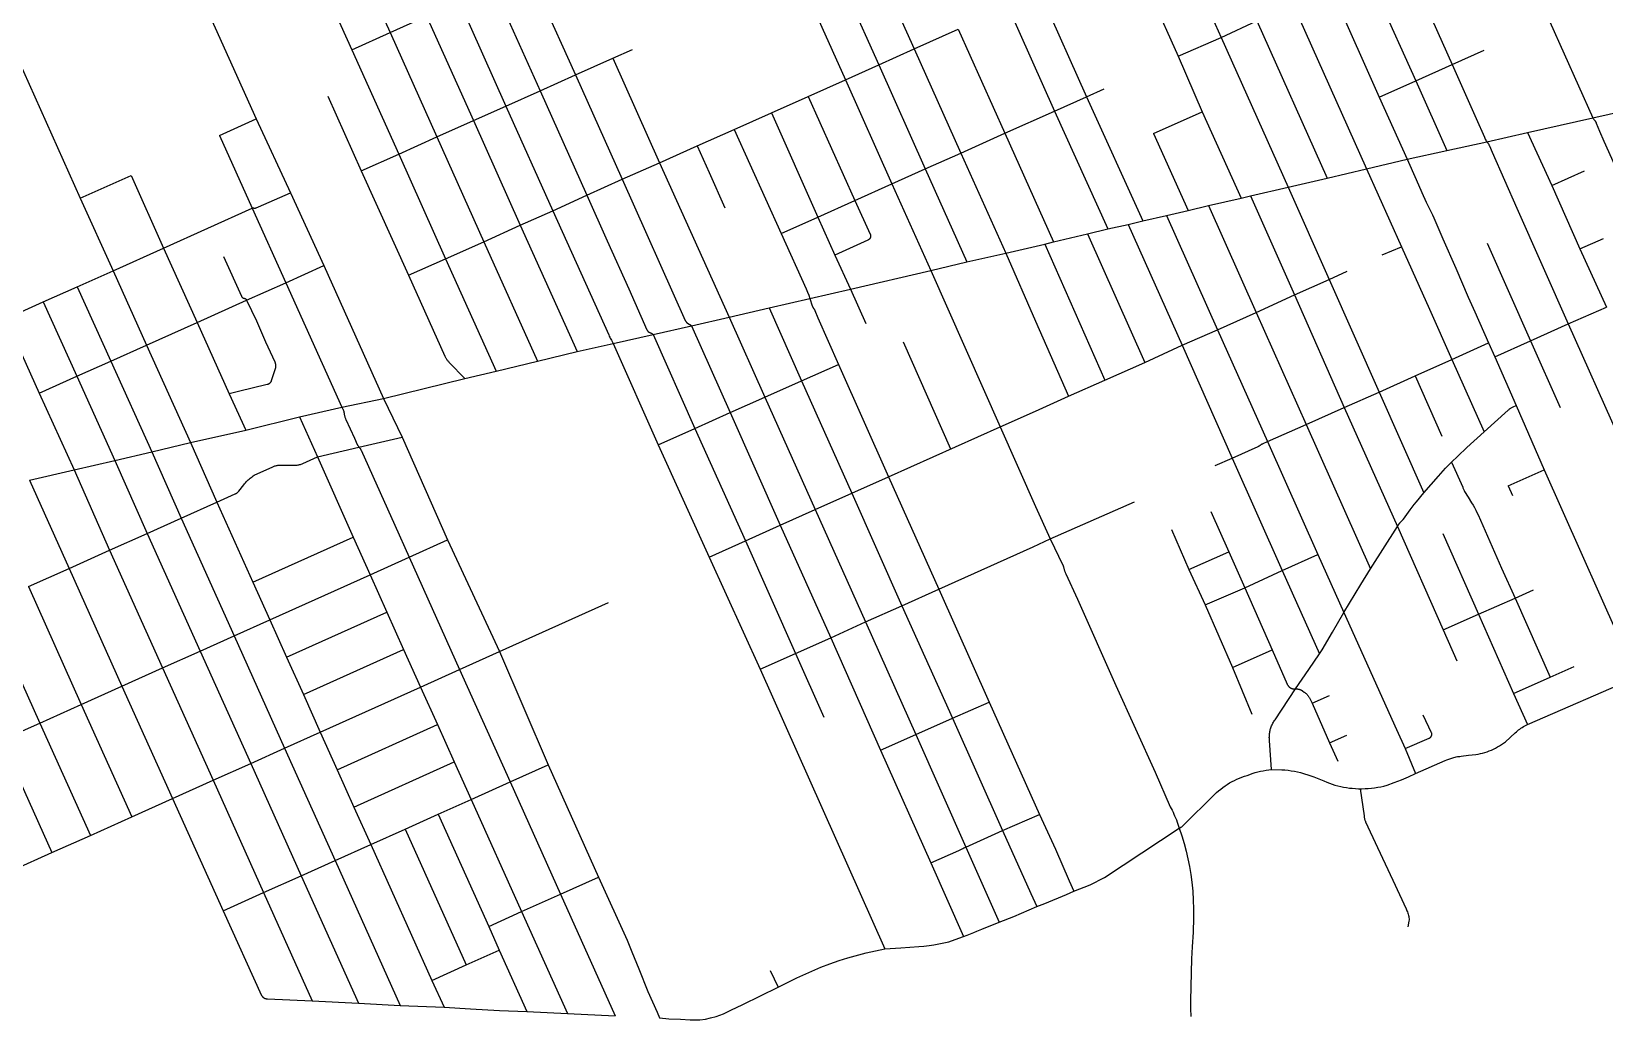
# Model space of a CAD drawing. Header units: inches. Extents: x 326453 to 344102, y 4677180 to 4689621.
# Drawn here: x 334850 to 338218, y 4683951 to 4686055 of the extents above; entities that cross this region are included whole.
import ezdxf

# ---------------------------------------------------------------- set-up
doc = ezdxf.new("R2010")
doc.units = ezdxf.units.IN
doc.header["$MEASUREMENT"] = 0
doc.layers.add('Street_Centreline', color=7, linetype='Continuous')

msp = doc.modelspace()

# ---------------------------------------------------------------- linework, layer by layer
at = {"layer": 'Street_Centreline'}
for p, q in [((335500.7116, 4686314.7716), (335618.1292, 4686052.5128)), ((335418.7864, 4686277.664), (335536.2908, 4686015.7068)), ((337296.965, 4686267.2014), (337397.2124, 4686042.2287)), ((336639.4755, 4686243.3318), (336740.1992, 4686017.5292)), ((337205.5808, 4686226.0907), (337305.5198, 4686002.0484)), ((337787.9616, 4686217.5392), (337892.0985, 4685984.519)), ((335913.9856, 4686185.5728), (336014.8645, 4685961.9591)), ((336563.8561, 4686208.8645), (336664.6269, 4685983.6828)), ((337709.5385, 4686182.2548), (337814.0232, 4685949.4708)), ((335191.9571, 4686177.3463), (335331.1024, 4685867.7279)), ((335838.8368, 4686151.7752), (335939.2804, 4685927.762)), ((336492.394, 4686176.1368), (336592.9744, 4685951.5265)), ((337631.8392, 4686147.6114), (337735.9864, 4685914.5696)), ((335766.0918, 4686119.2408), (335865.6505, 4685894.8514)), ((337008.9632, 4686139.5708), (337109.5316, 4685914.9296)), ((335618.1292, 4686052.5128), (335696.1832, 4686087.6172)), ((335696.1832, 4686087.6172), (335796.5737, 4685863.9607)), ((336940.5084, 4686108.4864), (337040.886, 4685884.2516)), ((337551.5917, 4686111.7245), (337708.5319, 4685760.7383)), ((335536.2908, 4686015.7068), (335618.1292, 4686052.5128)), ((335618.1292, 4686052.5128), (335718.1582, 4685829.1633)), ((336740.1992, 4686017.5292), (336834.1292, 4686060.1812)), ((336834.1292, 4686060.1812), (336934.4326, 4685836.7567)), ((337397.2124, 4686042.2287), (337474.1679, 4686077.5434)), ((337474.1679, 4686077.5434), (337624.4221, 4685740.5464)), ((338100.8944, 4686075.6704), (338193.3278, 4685870.2809)), ((334809.1773, 4686023.3659), (334954.6361, 4685697.8815)), ((335536.2908, 4686015.7068), (335636.9465, 4685792.33)), ((336094.7956, 4685997.6636), (336137.3524, 4686016.6079)), ((336664.6269, 4685983.6828), (336740.1992, 4686017.5292)), ((336740.1992, 4686017.5292), (336839.926, 4685794.442)), ((337305.5198, 4686002.0484), (337397.2124, 4686042.2287)), ((337397.2124, 4686042.2287), (337540.831, 4685721.2479)), ((337892.0985, 4685984.519), (337960.5008, 4686015.0602)), ((336014.8645, 4685961.9591), (336094.7956, 4685997.6636)), ((336094.7956, 4685997.6636), (336195.0977, 4685773.7207)), ((336592.9744, 4685951.5265), (336664.6269, 4685983.6828)), ((336664.6269, 4685983.6828), (336763.8296, 4685760.4344)), ((337305.5198, 4686002.0484), (337357.0155, 4685883.0566)), ((337814.0232, 4685949.4708), (337892.0985, 4685984.519)), ((335939.2804, 4685927.762), (336014.8645, 4685961.9591)), ((336014.8645, 4685961.9591), (336114.8778, 4685738.3841)), ((336513.1814, 4685915.8817), (336592.9744, 4685951.5265)), ((336592.9744, 4685951.5265), (336692.6157, 4685728.3917)), ((337735.9864, 4685914.5696), (337814.0232, 4685949.4708)), ((337814.0232, 4685949.4708), (337880.9343, 4685800.238)), ((335484.7159, 4685916.564), (335556.6026, 4685756.344)), ((335865.6505, 4685894.8514), (335939.2804, 4685927.762)), ((335939.2804, 4685927.762), (336039.7542, 4685704.0819)), ((336434.4215, 4685880.9192), (336513.1814, 4685915.8817)), ((336513.1814, 4685915.8817), (336613.3461, 4685692.5488)), ((337040.886, 4685884.2516), (337109.5316, 4685914.9296)), ((337109.5316, 4685914.9296), (337146.9558, 4685931.9428)), ((337109.5316, 4685914.9296), (337229.5472, 4685648.9991)), ((337735.9864, 4685914.5696), (337795.6431, 4685781.6032)), ((335796.5737, 4685863.9607), (335865.6505, 4685894.8514)), ((335865.6505, 4685894.8514), (335966.3184, 4685670.598)), ((336355.0969, 4685845.0543), (336434.4215, 4685880.9192)), ((336434.4215, 4685880.9192), (336534.022, 4685657.2372)), ((336934.4326, 4685836.7567), (337040.886, 4685884.2516)), ((337040.886, 4685884.2516), (337154.8997, 4685632.022)), ((337252.9679, 4685836.5194), (337357.0155, 4685883.0566)), ((337357.0155, 4685883.0566), (337440.0823, 4685697.8873)), ((338193.3278, 4685870.2809), (338303.1274, 4685894.4635)), ((335252.6524, 4685832.2892), (335331.1024, 4685867.7279)), ((335331.1024, 4685867.7279), (335404.6082, 4685709.6038)), ((335718.1582, 4685829.1633), (335796.5737, 4685863.9607)), ((335796.5737, 4685863.9607), (335896.9451, 4685640.1326)), ((336275.8721, 4685809.7329), (336355.0969, 4685845.0543)), ((336355.0969, 4685845.0543), (336455.4544, 4685622.0515)), ((338053.6412, 4685838.2288), (338193.3278, 4685870.2809)), ((335252.6524, 4685832.2892), (335323.0074, 4685676.2052)), ((335636.9465, 4685792.33), (335718.1582, 4685829.1633)), ((335718.1582, 4685829.1633), (335818.6832, 4685604.5636)), ((336195.0977, 4685773.7207), (336275.8721, 4685809.7329)), ((336839.926, 4685794.442), (336934.4326, 4685836.7567)), ((336934.4326, 4685836.7567), (337038.6772, 4685603.9865)), ((337252.9679, 4685836.5194), (337326.5971, 4685671.6555)), ((337880.9343, 4685800.238), (337966.4056, 4685818.5124)), ((337966.4056, 4685818.5124), (338053.6412, 4685838.2288)), ((338053.6412, 4685838.2288), (338105.1791, 4685725.1528)), ((335556.6026, 4685756.344), (335636.9465, 4685792.33)), ((335636.9465, 4685792.33), (335737.086, 4685568.0668)), ((336763.8296, 4685760.4344), (336839.926, 4685794.442)), ((336839.926, 4685794.442), (336936.3656, 4685579.7903)), ((337708.5319, 4685760.7383), (337795.6431, 4685781.6032)), ((337795.6432, 4685781.6032), (337880.9343, 4685800.238)), ((334954.6361, 4685697.8815), (335063.4694, 4685746.3992)), ((335063.4694, 4685746.3992), (335132.9712, 4685590.5036)), ((335556.6026, 4685756.344), (335657.2907, 4685532.6369)), ((336114.8778, 4685738.3841), (336195.0977, 4685773.7207)), ((336195.0977, 4685773.7207), (336344.4904, 4685442.87)), ((336692.6157, 4685728.3917), (336763.8296, 4685760.4344)), ((336763.8296, 4685760.4344), (336853.0216, 4685561.1916)), ((337624.4221, 4685740.5464), (337708.5319, 4685760.7383)), ((337708.5319, 4685760.7383), (337783.4887, 4685593.818)), ((338105.1791, 4685725.1528), (338175.2158, 4685756.2177)), ((335404.6082, 4685709.6038), (335476.1938, 4685553.4407)), ((336039.7542, 4685704.0819), (336114.8778, 4685738.3841)), ((336613.3461, 4685692.5488), (336692.6157, 4685728.3917)), ((336692.6157, 4685728.3917), (336775.7336, 4685542.762)), ((337460.1638, 4685702.4846), (337540.831, 4685721.2479)), ((337540.831, 4685721.2479), (337624.4221, 4685740.5464)), ((337540.831, 4685721.2479), (337628.4052, 4685523.5612)), ((338105.1791, 4685725.1528), (338165.4919, 4685589.2839)), ((334954.6361, 4685697.8815), (335025.0187, 4685542.2669)), ((335132.9712, 4685590.5036), (335323.0074, 4685676.2052)), ((335323.0074, 4685676.2052), (335394.8085, 4685516.6508)), ((335966.3184, 4685670.598), (336039.7542, 4685704.0819)), ((336534.022, 4685657.2372), (336613.3461, 4685692.5488)), ((337326.5971, 4685671.6555), (337370.6959, 4685681.8852)), ((337370.6959, 4685681.8852), (337440.0823, 4685697.8873)), ((337370.6959, 4685681.8852), (337472.6533, 4685452.8101)), ((337440.0823, 4685697.8873), (337460.1638, 4685702.4846)), ((337460.1638, 4685702.4846), (337554.4576, 4685490.5508)), ((335896.9451, 4685640.1326), (335966.3184, 4685670.598)), ((336455.4544, 4685622.0515), (336534.022, 4685657.2372)), ((336534.022, 4685657.2372), (336570.6644, 4685576.0436)), ((337154.8997, 4685632.022), (337198.2544, 4685641.5969)), ((337198.2544, 4685641.5969), (337313.8412, 4685382.5648)), ((337198.2545, 4685641.5969), (337229.5472, 4685648.9991)), ((337229.5472, 4685648.9991), (337280.724, 4685660.7799)), ((337280.724, 4685660.7799), (337326.5971, 4685671.6555)), ((337280.724, 4685660.7799), (337389.5829, 4685415.8194)), ((335818.6832, 4685604.5636), (335896.9451, 4685640.1326)), ((335896.9451, 4685640.1326), (336018.6249, 4685369.1595)), ((337038.6772, 4685603.9865), (337111.36, 4685621.1712)), ((337111.36, 4685621.1712), (337154.8997, 4685632.022)), ((337111.36, 4685621.1712), (337233.8173, 4685345.778)), ((338165.4919, 4685589.2839), (338216.0277, 4685611.6974)), ((335025.0187, 4685542.2669), (335132.9712, 4685590.5036)), ((335132.9712, 4685590.5036), (335204.9908, 4685431.1492)), ((335737.086, 4685568.0668), (335818.6832, 4685604.5636)), ((335818.6832, 4685604.5636), (335933.46, 4685348.8445)), ((336570.6644, 4685576.0436), (336603.6708, 4685502.906)), ((336853.0216, 4685561.1916), (336936.3656, 4685579.7903)), ((336936.3656, 4685579.7903), (337019.8111, 4685599.317)), ((337019.8111, 4685599.317), (337038.6772, 4685603.9865)), ((337019.8111, 4685599.317), (337148.7912, 4685307.5731)), ((337742.0423, 4685576.765), (337783.4887, 4685593.818)), ((337967.1855, 4685601.2874), (338059.9124, 4685392.1792)), ((338165.4919, 4685589.2839), (338222.7175, 4685464.2516)), ((334948.0642, 4685507.5726), (335025.0187, 4685542.2669)), ((335025.0187, 4685542.2669), (335096.9905, 4685382.5457)), ((335394.8085, 4685516.6508), (335476.1938, 4685553.4407)), ((335476.1938, 4685553.4407), (335604.3735, 4685268.7826)), ((335657.2907, 4685532.6369), (335737.086, 4685568.0668)), ((335737.086, 4685568.0668), (335845.6368, 4685327.3079)), ((336603.6708, 4685502.906), (336775.7336, 4685542.762)), ((336775.7336, 4685542.762), (336853.0216, 4685561.1916)), ((336775.7336, 4685542.762), (336924.4116, 4685207.8004)), ((337628.4052, 4685523.5612), (337667.3836, 4685541.1708)), ((334875.7432, 4685475.4191), (334948.0642, 4685507.5726)), ((334948.0642, 4685507.5726), (335020.2823, 4685348.7411)), ((335311.0676, 4685478.9904), (335394.8085, 4685516.6508)), ((335394.8085, 4685516.6508), (335515.1949, 4685250.1316)), ((337554.4576, 4685490.5508), (337628.4052, 4685523.5612)), ((337628.4052, 4685523.5612), (337735.5884, 4685282.3116)), ((334795.2837, 4685439.4149), (334875.7432, 4685475.4191)), ((334875.7432, 4685475.4191), (334947.4234, 4685316.2025)), ((335204.9908, 4685431.1492), (335311.0676, 4685478.9904)), ((336430.0074, 4685462.595), (336516.8977, 4685482.5831)), ((336516.8977, 4685482.5831), (336603.6708, 4685502.906)), ((336603.6708, 4685502.906), (336636.8393, 4685428.9941)), ((337472.6533, 4685452.8101), (337554.4576, 4685490.5508)), ((337554.4576, 4685490.5508), (337660.918, 4685249.4128)), ((334795.2837, 4685439.4149), (334866.8572, 4685279.9447)), ((336263.5574, 4685424.1796), (336344.4904, 4685442.87)), ((336344.4904, 4685442.87), (336430.0074, 4685462.595)), ((336344.4904, 4685442.87), (336420.4984, 4685271.5436)), ((336430.0074, 4685462.595), (336499.0964, 4685306.3128)), ((337389.5829, 4685415.8194), (337472.6533, 4685452.8101)), ((337472.6533, 4685452.8101), (337579.663, 4685213.05)), ((338140.7901, 4685428.4807), (338222.7175, 4685464.2516)), ((335096.9905, 4685382.5457), (335204.9908, 4685431.1492)), ((335204.9908, 4685431.1492), (335273.8268, 4685278.8392)), ((336095.8283, 4685386.6132), (336181.1232, 4685405.672)), ((336181.1232, 4685405.672), (336263.5574, 4685424.1796)), ((336181.1232, 4685405.672), (336270.693, 4685204.3231)), ((336263.5574, 4685424.1796), (336346.1441, 4685238.4395)), ((337313.8412, 4685382.5648), (337389.5829, 4685415.8194)), ((337389.5829, 4685415.8194), (337496.9984, 4685176.0944)), ((338059.9124, 4685392.1792), (338140.7901, 4685428.4807)), ((338140.7901, 4685428.4807), (338248.0336, 4685186.8708)), ((335020.2823, 4685348.7411), (335096.9905, 4685382.5457)), ((335096.9905, 4685382.5457), (335190.6174, 4685174.2591)), ((336018.6249, 4685369.1595), (336095.8283, 4685386.6132)), ((336095.8283, 4685386.6132), (336192.3374, 4685169.5353)), ((336818.9273, 4685160.3702), (336717.0784, 4685389.5515)), ((337233.8173, 4685345.778), (337313.8412, 4685382.5648)), ((337313.8412, 4685382.5648), (337421.0263, 4685141.0902)), ((337891.3254, 4685352.4087), (337969.7043, 4685387.993)), ((337969.7043, 4685387.993), (337983.2085, 4685357.899)), ((337983.2085, 4685357.899), (338059.9124, 4685392.1792)), ((338059.9124, 4685392.1792), (338123.353, 4685249.1144)), ((334947.4234, 4685316.2025), (335020.2823, 4685348.7411)), ((335020.2823, 4685348.7411), (335107.9066, 4685154.1964)), ((335845.6368, 4685327.3079), (335933.46, 4685348.8445)), ((335933.46, 4685348.8445), (336018.6249, 4685369.1595)), ((336499.0964, 4685306.3128), (336577.9584, 4685341.092)), ((336577.9584, 4685341.092), (336685.5596, 4685100.4024)), ((337148.7912, 4685307.5731), (337233.8173, 4685345.778)), ((337812.9532, 4685317.0516), (337891.3254, 4685352.4087)), ((337891.3254, 4685352.4087), (337960.7879, 4685197.3967)), ((337983.2085, 4685357.899), (338029.1201, 4685253.7563)), ((334866.8572, 4685279.9447), (334947.4234, 4685316.2025)), ((334947.4234, 4685316.2025), (335028.5156, 4685135.7819)), ((335604.3735, 4685268.7826), (335778.3704, 4685311.736)), ((335778.3704, 4685311.736), (335845.6368, 4685327.3079)), ((336420.4984, 4685271.5436), (336499.0964, 4685306.3128)), ((336499.0964, 4685306.3128), (336606.4752, 4685065.7908)), ((337070.8632, 4685273.4196), (337148.7912, 4685307.5731)), ((337735.5884, 4685282.3116), (337812.9532, 4685317.0516)), ((337812.9532, 4685317.0516), (337869.9184, 4685187.5599)), ((334866.8572, 4685279.9447), (334941.4324, 4685115.5176)), ((335273.8268, 4685278.8392), (335309.0132, 4685200.984)), ((336346.1441, 4685238.4395), (336420.4984, 4685271.5436)), ((336420.4984, 4685271.5436), (336528.5044, 4685030.9292)), ((337660.918, 4685249.4128), (337735.5884, 4685282.3116)), ((337735.5884, 4685282.3116), (337831.6586, 4685066.7469)), ((335423.9832, 4685229.2626), (335515.1949, 4685250.1316)), ((335515.1949, 4685250.1316), (335604.3735, 4685268.7826)), ((335604.3735, 4685268.7826), (335644.1858, 4685185.3817)), ((336270.693, 4685204.3231), (336346.1441, 4685238.4395)), ((336346.1441, 4685238.4395), (336453.56, 4684997.0788)), ((337579.663, 4685213.05), (337660.918, 4685249.4128)), ((337660.918, 4685249.4128), (337775.2076, 4684994.0906)), ((338029.1201, 4685253.7563), (338088.972, 4685116.0119)), ((335309.0132, 4685200.984), (335423.9832, 4685229.2626)), ((335423.9832, 4685229.2626), (335462.5978, 4685143.348)), ((336192.3374, 4685169.5353), (336270.693, 4685204.3231)), ((336270.693, 4685204.3231), (336378.762, 4684963.2812)), ((336685.5596, 4685100.4024), (336924.4116, 4685207.8004)), ((337496.9984, 4685176.0944), (337579.663, 4685213.05)), ((337579.663, 4685213.05), (337717.0347, 4684903.5265)), ((335107.9066, 4685154.1964), (335190.6174, 4685174.2591)), ((335190.6174, 4685174.2591), (335309.0132, 4685200.984)), ((335190.6174, 4685174.2591), (335247.1832, 4685046.564)), ((335551.5287, 4685164.6478), (335644.1858, 4685185.3817)), ((335644.1858, 4685185.3817), (335741.4126, 4684965.7129)), ((337496.9984, 4685176.0944), (337604.4876, 4684934.32)), ((335028.5156, 4685135.7819), (335107.9066, 4685154.1964)), ((335107.9066, 4685154.1964), (335170.7284, 4685012.2256)), ((335462.5978, 4685143.348), (335551.5287, 4685164.6478)), ((335462.5978, 4685143.348), (335539.1, 4684971.4032)), ((336192.3374, 4685169.5353), (336301.5544, 4684928.774)), ((337384.8199, 4685124.9596), (337421.0263, 4685141.0902)), ((337421.0263, 4685141.0902), (337528.3155, 4684899.8011)), ((334845.8908, 4685093.2524), (334941.4324, 4685115.5176)), ((334941.4324, 4685115.5176), (335028.5156, 4685135.7819)), ((334941.4324, 4685115.5176), (335017.7736, 4684943.5292)), ((335028.5156, 4685135.7819), (335098.1628, 4684979.6344)), ((338011.7034, 4685081.7528), (338088.972, 4685116.0119)), ((338088.972, 4685116.0119), (338286.5631, 4684671.5066)), ((334845.8908, 4685093.2524), (334930.7544, 4684904.4464)), ((336606.4752, 4685065.7908), (336685.5596, 4685100.4024)), ((336685.5596, 4685100.4024), (336793.1244, 4684860.0022)), ((338011.7034, 4685081.7528), (338020.9745, 4685060.927)), ((335170.7284, 4685012.2256), (335247.1832, 4685046.564)), ((335247.1832, 4685046.564), (335324.3604, 4684874.8528)), ((336528.5044, 4685030.9292), (336606.4752, 4685065.7908)), ((336606.4752, 4685065.7908), (336714.1688, 4684824.6076)), ((337031.6343, 4684967.8042), (337212.0504, 4685047.39)), ((335098.1628, 4684979.6344), (335170.7284, 4685012.2256)), ((335170.7284, 4685012.2256), (335284.0248, 4684760.1512)), ((336453.56, 4684997.0788), (336528.5044, 4685030.9292)), ((336528.5044, 4685030.9292), (336636.1028, 4684789.986)), ((337375.6141, 4685026.2201), (337413.9628, 4684939.8312)), ((335017.7736, 4684943.5292), (335098.1628, 4684979.6344)), ((335098.1628, 4684979.6344), (335211.4744, 4684727.536)), ((335324.3604, 4684874.8528), (335539.1, 4684971.4032)), ((335539.1, 4684971.4032), (335575.1752, 4684891.0512)), ((336378.762, 4684963.2812), (336453.56, 4684997.0788)), ((336453.56, 4684997.0788), (336561.4717, 4684756.1212)), ((337290.9276, 4684987.743), (337328.5324, 4684902.1816)), ((337717.0347, 4684903.5265), (337775.2076, 4684994.0906)), ((337775.2076, 4684994.0906), (337872.93, 4684772.7092)), ((337871.7597, 4684979.3053), (337948.192, 4684806.2708)), ((334930.7544, 4684904.4464), (335017.7736, 4684943.5292)), ((335017.7736, 4684943.5292), (335131.0976, 4684691.4024)), ((335659.1971, 4684928.7709), (335741.4126, 4684965.7129)), ((335741.4126, 4684965.7129), (335852.1051, 4684726.2681)), ((336301.5544, 4684928.774), (336378.762, 4684963.2812)), ((336378.762, 4684963.2812), (336486.135, 4684722.4566)), ((337328.5324, 4684902.1816), (337413.9628, 4684939.8312)), ((337413.9628, 4684939.8312), (337448.1032, 4684862.7448)), ((337528.3155, 4684899.8011), (337604.4876, 4684934.32)), ((337604.4876, 4684934.32), (337660.218, 4684810.0421)), ((334843.6932, 4684865.4375), (334930.7544, 4684904.4464)), ((334930.7544, 4684904.4464), (335044.0928, 4684652.2892)), ((335575.1752, 4684891.0512), (335659.1971, 4684928.7709)), ((335659.1971, 4684928.7709), (335766.87, 4684687.8964)), ((336301.5544, 4684928.774), (336410.1892, 4684688.442)), ((337328.5324, 4684902.1816), (337363.1513, 4684826.2645)), ((335324.3604, 4684874.8528), (335360.468, 4684794.5164)), ((335360.468, 4684794.5164), (335575.1752, 4684891.0512)), ((335575.1752, 4684891.0512), (335611.2572, 4684810.7024)), ((337448.1032, 4684862.7448), (337528.3155, 4684899.8011)), ((337528.3155, 4684899.8011), (337608.0567, 4684721.4343)), ((334843.6932, 4684865.4375), (334956.5416, 4684612.9304)), ((336714.1688, 4684824.6076), (336793.1244, 4684860.0022)), ((336793.1244, 4684860.0022), (336900.8802, 4684617.792)), ((337363.1513, 4684826.2645), (337448.1032, 4684862.7448)), ((337448.1032, 4684862.7448), (337506.704, 4684729.9796)), ((337948.192, 4684806.2708), (338026.9404, 4684840.9728)), ((338026.9404, 4684840.9728), (338066.0859, 4684858.3665)), ((338026.9404, 4684840.9728), (338101.726, 4684671.3808)), ((334754.8644, 4684825.4488), (334868.256, 4684573.2412)), ((335396.5748, 4684714.182), (335611.2572, 4684810.7024)), ((335611.2572, 4684810.7024), (335647.214, 4684730.6336)), ((335852.1051, 4684726.2681), (336085.6772, 4684831.6252)), ((336636.1028, 4684789.986), (336714.1688, 4684824.6076)), ((336714.1688, 4684824.6076), (336822.561, 4684583.34)), ((337363.1513, 4684826.2645), (337422.0791, 4684692.5036)), ((337872.93, 4684772.7092), (337948.192, 4684806.2708)), ((337948.192, 4684806.2708), (338023.406, 4684636.694)), ((335284.0248, 4684760.1512), (335360.468, 4684794.5164)), ((335360.468, 4684794.5164), (335396.5748, 4684714.182)), ((336561.4717, 4684756.1212), (336636.1028, 4684789.986)), ((336636.1028, 4684789.986), (336743.5184, 4684548.4836)), ((337872.93, 4684772.7092), (337902.2068, 4684706.393)), ((335211.4744, 4684727.536), (335284.0248, 4684760.1512)), ((335284.0248, 4684760.1512), (335392.2216, 4684519.4228)), ((336486.135, 4684722.4566), (336561.4717, 4684756.1212)), ((336561.4717, 4684756.1212), (336668.4084, 4684514.9692)), ((335131.0976, 4684691.4024), (335211.4744, 4684727.536)), ((335211.4744, 4684727.536), (335319.6752, 4684486.8092)), ((335396.5748, 4684714.182), (335432.5576, 4684634.124)), ((335432.5576, 4684634.124), (335647.214, 4684730.6336)), ((335647.214, 4684730.6336), (335683.296, 4684650.2848)), ((335766.87, 4684687.8964), (335852.1051, 4684726.2681)), ((335852.1051, 4684726.2681), (335956.7263, 4684483.8461)), ((336410.1892, 4684688.442), (336486.135, 4684722.4566)), ((336486.135, 4684722.4566), (336546.5512, 4684585.7553)), ((337422.0791, 4684692.5036), (337506.704, 4684729.9796)), ((335044.0928, 4684652.2892), (335131.0976, 4684691.4024)), ((335131.0976, 4684691.4024), (335239.298, 4684450.6752)), ((335683.296, 4684650.2848), (335766.87, 4684687.8964)), ((335766.87, 4684687.8964), (335875.0408, 4684447.12)), ((336410.1892, 4684688.442), (336677.2684, 4684089.7078)), ((337422.0791, 4684692.5036), (337463.5033, 4684592.2095)), ((338023.406, 4684636.694), (338101.726, 4684671.3808)), ((338053.0332, 4684569.9841), (338286.5631, 4684671.5066)), ((338101.726, 4684671.3808), (338153.158, 4684694.5104)), ((334956.5416, 4684612.9304), (335044.0928, 4684652.2892)), ((335044.0928, 4684652.2892), (335152.2936, 4684411.5616)), ((335432.5576, 4684634.124), (335468.6648, 4684553.7884)), ((335468.6648, 4684553.7884), (335683.296, 4684650.2848)), ((335683.296, 4684650.2848), (335719.6084, 4684569.736)), ((337591.9989, 4684616.0582), (337629.1, 4684632.4094)), ((338023.406, 4684636.694), (338053.0332, 4684569.9841)), ((334868.256, 4684573.2412), (334956.5416, 4684612.9304)), ((334956.5416, 4684612.9304), (335065.3578, 4684372.4407)), ((336822.561, 4684583.34), (336900.8802, 4684617.792)), ((336900.8802, 4684617.792), (337008.7097, 4684377.5756)), ((337591.9989, 4684616.0582), (337629.2381, 4684530.5511)), ((334785.908, 4684536.2212), (334868.256, 4684573.2412)), ((334868.256, 4684573.2412), (334976.4816, 4684332.524)), ((335504.8868, 4684473.198), (335719.6084, 4684569.736)), ((335719.6084, 4684569.736), (335755.6708, 4684489.7412)), ((336743.5184, 4684548.4836), (336822.561, 4684583.34)), ((336822.561, 4684583.34), (336929.68, 4684342.9272)), ((334785.908, 4684536.2212), (334894.134, 4684295.504)), ((335392.2216, 4684519.4228), (335468.6648, 4684553.7884)), ((335468.6648, 4684553.7884), (335504.8868, 4684473.198)), ((336668.4084, 4684514.9692), (336743.5184, 4684548.4836)), ((336743.5184, 4684548.4836), (336850.824, 4684307.4856)), ((337629.2381, 4684530.5511), (337666.7129, 4684547.0678)), ((337629.2381, 4684530.5511), (337647.3017, 4684491.5344)), ((335319.6752, 4684486.8092), (335392.2216, 4684519.4228)), ((335392.2216, 4684519.4228), (335500.4784, 4684278.7152)), ((336668.4084, 4684514.9692), (336776.2446, 4684273.5803)), ((337791.428, 4684518.581), (337813.598, 4684465.0979)), ((335239.298, 4684450.6752), (335319.6752, 4684486.8092)), ((335319.6752, 4684486.8092), (335427.8872, 4684246.078)), ((335504.8868, 4684473.198), (335540.8604, 4684393.16)), ((335540.8604, 4684393.16), (335755.6708, 4684489.7412)), ((335755.6708, 4684489.7412), (335791.764, 4684409.6784)), ((335875.0408, 4684447.12), (335956.7263, 4684483.8461)), ((335956.7263, 4684483.8461), (336064.6972, 4684243.0951)), ((335152.2936, 4684411.5616), (335239.298, 4684450.6752)), ((335239.298, 4684450.6752), (335347.4472, 4684209.912)), ((335791.764, 4684409.6784), (335875.0408, 4684447.12)), ((335875.0408, 4684447.12), (335983.1552, 4684206.478)), ((335065.3578, 4684372.4407), (335152.2936, 4684411.5616)), ((335152.2936, 4684411.5616), (335260.448, 4684170.7968)), ((335721.09, 4684377.9032), (335791.764, 4684409.6784)), ((335791.764, 4684409.6784), (335899.8364, 4684169.0632)), ((334976.4816, 4684332.524), (335065.3578, 4684372.4407)), ((335540.8604, 4684393.16), (335576.8628, 4684313.058)), ((335650.4912, 4684346.1616), (335721.09, 4684377.9032)), ((335721.09, 4684377.9032), (335829.2268, 4684137.3556)), ((336929.68, 4684342.9272), (337008.7097, 4684377.5756)), ((334894.134, 4684295.504), (334976.4816, 4684332.524)), ((335576.8628, 4684313.058), (335650.4912, 4684346.1616)), ((335650.4912, 4684346.1616), (335781.3648, 4684055.0212)), ((336850.824, 4684307.4856), (336929.68, 4684342.9272)), ((334811.8108, 4684258.4948), (334894.134, 4684295.504)), ((335500.4784, 4684278.7152), (335576.8628, 4684313.058)), ((335576.8628, 4684313.058), (335707.7208, 4684021.9104)), ((336850.824, 4684307.4856), (336922.2699, 4684146.769)), ((335427.8872, 4684246.078), (335500.4784, 4684278.7152)), ((335500.4784, 4684278.7152), (335639.7215, 4683968.1107)), ((336776.2446, 4684273.5803), (336846.0155, 4684115.972)), ((335347.4472, 4684209.912), (335427.8872, 4684246.078)), ((335427.8872, 4684246.078), (335550.3218, 4683973.003)), ((335983.1552, 4684206.478), (336064.6972, 4684243.0951)), ((335260.448, 4684170.7968), (335347.4472, 4684209.912)), ((335347.4472, 4684209.912), (335451.2654, 4683978.1449)), ((335899.8364, 4684169.0632), (335983.1552, 4684206.478)), ((335983.1556, 4684206.4781), (336100.2711, 4683945.4986)), ((335260.448, 4684170.7968), (335343.215, 4683989.3862)), ((335829.2268, 4684137.3556), (335899.8364, 4684169.0632)), ((335899.8364, 4684169.0632), (335997.971, 4683950.8695)), ((335829.2268, 4684137.3556), (335851.9692, 4684086.7656)), ((335781.3648, 4684055.0212), (335851.9692, 4684086.7656)), ((335851.9692, 4684086.7656), (335910.8543, 4683955.0402)), ((335707.7208, 4684021.9104), (335781.3648, 4684055.0212)), ((336431.5811, 4684043.2887), (336449.2749, 4684007.5813)), ((335707.7208, 4684021.9104), (335733.7359, 4683964.2195)), ((335451.2654, 4683978.1449), (335550.3218, 4683973.003)), ((335550.3218, 4683973.003), (335639.7215, 4683968.1107)), ((335639.7215, 4683968.1107), (335733.7359, 4683964.2195)), ((335910.8543, 4683955.0402), (335997.971, 4683950.8695)), ((335997.971, 4683950.8695), (336100.2711, 4683945.4986))]:
    msp.add_line(p, q, dxfattribs=at)
for points in [[(337892.0985, 4685984.519), (337915.0604, 4685932.4667), (337943.728, 4685868.4251), (337961.137, 4685828.39), (337962.0634, 4685826.3492), (337963.0546, 4685824.339), (337964.1094, 4685822.3614), (337965.2267, 4685820.4186), (337966.4056, 4685818.5124)], [(338193.3278, 4685870.2809), (338193.805, 4685869.3308), (338194.3126, 4685868.3967), (338194.85, 4685867.4793), (338195.4168, 4685866.5798), (338196.0124, 4685865.6991), (338196.636, 4685864.838), (338197.2871, 4685863.9975), (338197.9649, 4685863.1784), (338198.2865, 4685862.7894), (338198.5949, 4685862.3898), (338198.8898, 4685861.9802), (338199.1709, 4685861.561), (338199.4378, 4685861.1326), (338199.6903, 4685860.6955), (338199.928, 4685860.2503), (338200.1508, 4685859.7974), (338200.3583, 4685859.3373), (338200.5503, 4685858.8705), (338207.5679, 4685841.3927), (338216.6699, 4685820.2584), (338294.5727, 4685647.3567), (338351.8829, 4685520.9042)], [(336275.8721, 4685809.7329), (336301.3091, 4685753.1244), (336335.0869, 4685677.312)], [(337966.4056, 4685818.5124), (337967.029, 4685817.8183), (337967.6298, 4685817.1045), (337968.2073, 4685816.3718), (337968.761, 4685815.621), (337969.2904, 4685814.8527), (337969.7947, 4685814.0679), (337970.2736, 4685813.2672), (337970.7265, 4685812.4516), (337971.153, 4685811.6218), (337971.5526, 4685810.7788), (337971.925, 4685809.9234), (337977.6739, 4685796.113), (338030.5393, 4685676.3735), (338140.7901, 4685428.4807)], [(337795.6431, 4685781.6032), (337815.0183, 4685737.6116), (337827.1553, 4685710.2692), (337836.6306, 4685689.4891), (337846.522, 4685668.9039), (337849.6381, 4685662.3065), (337852.5317, 4685655.6086), (337872.3134, 4685610.796), (337899.9198, 4685547.8026), (337926.5622, 4685485.8732), (337940.5854, 4685454.3358), (337969.7043, 4685387.993)], [(335323.0074, 4685676.2052), (335323.1635, 4685676.2855), (335323.3223, 4685676.3605), (335323.4835, 4685676.4301), (335323.6469, 4685676.4941), (335323.8124, 4685676.5526), (335323.9799, 4685676.6054), (335324.149, 4685676.6525), (335324.3196, 4685676.6939), (335324.4915, 4685676.7294), (335324.6645, 4685676.7591), (335324.8385, 4685676.7829), (335325.0131, 4685676.8008), (335325.1883, 4685676.8128), (335325.3637, 4685676.8188), (335325.5393, 4685676.8188), (335325.7147, 4685676.8129), (335325.8899, 4685676.801), (335326.0645, 4685676.7832), (335326.2385, 4685676.7595), (335326.4115, 4685676.7299), (335326.5835, 4685676.6945), (335326.8325, 4685676.6431), (335327.0832, 4685676.6), (335327.3352, 4685676.5653), (335327.5881, 4685676.5391), (335327.8419, 4685676.5213), (335328.096, 4685676.5121), (335328.3504, 4685676.5113), (335328.6046, 4685676.519), (335328.8584, 4685676.5352), (335329.1115, 4685676.5599), (335329.3637, 4685676.5931), (335329.6146, 4685676.6346), (335329.864, 4685676.6845), (335330.1116, 4685676.7427), (335330.3571, 4685676.8092), (335330.6003, 4685676.8838), (335330.8408, 4685676.9665), (335331.0784, 4685677.0572), (335331.3128, 4685677.1557), (335336.5501, 4685679.4616), (335404.6082, 4685709.6038)], [(336114.8778, 4685738.3841), (336250.0544, 4685435.83), (336250.2342, 4685435.447), (336250.4273, 4685435.0705), (336250.6332, 4685434.7009), (336250.8519, 4685434.3387), (336251.083, 4685433.9843), (336251.3262, 4685433.6381), (336251.5813, 4685433.3006), (336251.848, 4685432.9721), (336252.1258, 4685432.653), (336252.4146, 4685432.3438), (336252.7139, 4685432.0448), (336253.0234, 4685431.7563), (336253.3428, 4685431.4788), (336253.6715, 4685431.2124), (336254.0093, 4685430.9577), (336259.3665, 4685427.3165), (336259.6897, 4685427.1755), (336260.008, 4685427.024), (336260.3211, 4685426.862), (336260.6287, 4685426.6897), (336260.9305, 4685426.5074), (336261.2261, 4685426.3152), (336261.5152, 4685426.1134), (336261.7974, 4685425.9021), (336262.0725, 4685425.6816), (336262.3402, 4685425.4522), (336262.6002, 4685425.214), (336262.8522, 4685424.9674), (336263.0959, 4685424.7126), (336263.331, 4685424.4499), (336263.5574, 4685424.1796)], [(336039.7542, 4685704.0819), (336083.285, 4685606.7449), (336129.3698, 4685503.7455), (336168.2093, 4685415.5616), (336168.3645, 4685415.2251), (336168.5313, 4685414.8943), (336168.7094, 4685414.5694), (336168.8987, 4685414.2509), (336169.099, 4685413.9391), (336169.3099, 4685413.6345), (336169.5313, 4685413.3374), (336169.7628, 4685413.0482), (336170.0043, 4685412.7671), (336170.2553, 4685412.4946), (336170.5156, 4685412.2309), (336170.7849, 4685411.9765), (336171.0629, 4685411.7315), (336171.3492, 4685411.4964), (336171.6435, 4685411.2712), (336171.9454, 4685411.0565), (336172.2546, 4685410.8523), (336172.5707, 4685410.659), (336172.8933, 4685410.4767), (336173.6574, 4685410.0771), (336174.433, 4685409.7005), (336175.2196, 4685409.3472), (336176.0164, 4685409.0176), (336176.8228, 4685408.712), (336177.6378, 4685408.4306), (336177.842, 4685408.3598), (336178.0436, 4685408.2821), (336178.2426, 4685408.1977), (336178.4385, 4685408.1066), (336178.6314, 4685408.0091), (336178.8208, 4685407.9052), (336179.0067, 4685407.7949), (336179.1887, 4685407.6785), (336179.3668, 4685407.556), (336179.5406, 4685407.4277), (336179.7101, 4685407.2936), (336179.8749, 4685407.1539), (336180.035, 4685407.0087), (336180.1901, 4685406.8583), (336180.3401, 4685406.7027), (336180.4848, 4685406.5422), (336180.624, 4685406.3769), (336180.7576, 4685406.2071), (336180.8854, 4685406.0329), (336181.0074, 4685405.8544), (336181.1232, 4685405.672)], [(336613.3461, 4685692.5488), (336646.1015, 4685620.834), (336646.2332, 4685620.5359), (336646.3546, 4685620.2334), (336646.4654, 4685619.927), (336646.5657, 4685619.6169), (336646.6553, 4685619.3036), (336646.7341, 4685618.9873), (336646.802, 4685618.6686), (336646.8589, 4685618.3477), (336646.9047, 4685618.0251), (336646.9394, 4685617.701), (336646.9629, 4685617.376), (336646.9753, 4685617.0503), (336646.9765, 4685616.7244), (336646.9665, 4685616.3987), (336646.9453, 4685616.0735), (336646.913, 4685615.7492), (336646.8695, 4685615.4263), (336646.815, 4685615.105), (336646.7495, 4685614.7857), (336646.673, 4685614.4689), (336646.5857, 4685614.155), (336646.4877, 4685613.8442), (336646.379, 4685613.5369), (336646.2599, 4685613.2336), (336646.1304, 4685612.9345), (336645.9907, 4685612.6401), (336645.841, 4685612.3506), (336645.6814, 4685612.0665), (336645.5122, 4685611.788), (336645.3335, 4685611.5154), (336645.1455, 4685611.2492), (336644.9486, 4685610.9896), (336644.7428, 4685610.7369), (336644.5284, 4685610.4914), (336644.3058, 4685610.2535), (336644.0751, 4685610.0233), (336643.8366, 4685609.8012), (336643.5907, 4685609.5874), (336643.3375, 4685609.3821), (336643.0775, 4685609.1857), (336642.8108, 4685608.9984), (336642.5379, 4685608.8203), (336642.259, 4685608.6517), (336641.9745, 4685608.4927), (336641.6847, 4685608.3437), (336641.39, 4685608.2046), (336641.0906, 4685608.0758), (336570.6644, 4685576.0436)], [(335966.3184, 4685670.598), (336086.1865, 4685404.6832), (336087.2637, 4685402.3248), (336088.4237, 4685400.0059), (336089.6649, 4685397.7294), (336090.9858, 4685395.4983), (336092.3848, 4685393.3152), (336095.8283, 4685386.6132)], [(336455.4544, 4685622.0515), (336508.7333, 4685503.5941), (336511.6801, 4685496.6793), (336514.4025, 4685489.6733), (336516.8977, 4685482.5831)], [(336936.3656, 4685579.7903), (337000, 4685434.2515), (337070.8632, 4685273.4196)], [(337783.4887, 4685593.818), (337843.2708, 4685460.0287), (337891.3254, 4685352.4087)], [(335261.6469, 4685572.5498), (335300.0121, 4685487.6093), (335300.1198, 4685487.3814), (335300.2353, 4685487.1574), (335300.3584, 4685486.9374), (335300.489, 4685486.7218), (335300.6269, 4685486.5108), (335300.772, 4685486.3047), (335300.9241, 4685486.1037), (335301.083, 4685485.908), (335301.2486, 4685485.718), (335301.4206, 4685485.5337), (335301.5988, 4685485.3554), (335301.7831, 4685485.1834), (335301.9731, 4685485.0178), (335302.1688, 4685484.8589), (335302.3698, 4685484.7068), (335302.5759, 4685484.5617), (335302.7869, 4685484.4237), (335303.0025, 4685484.2931), (335303.2224, 4685484.17), (335303.4465, 4685484.0545), (335303.6744, 4685483.9468), (335303.9058, 4685483.847), (335304.1406, 4685483.7552), (335304.3784, 4685483.6715), (335304.6189, 4685483.5961), (335304.8619, 4685483.5289), (335305.107, 4685483.4702), (335305.354, 4685483.4199), (335305.6026, 4685483.3782), (335305.8362, 4685483.339), (335306.0684, 4685483.2919), (335306.2988, 4685483.2369), (335306.5272, 4685483.1741), (335306.7534, 4685483.1036), (335306.977, 4685483.0254), (335307.1978, 4685482.9396), (335307.4156, 4685482.8465), (335307.6301, 4685482.7459), (335307.8411, 4685482.6381), (335308.0483, 4685482.5232), (335308.2514, 4685482.4013), (335308.4503, 4685482.2726), (335308.6446, 4685482.1372), (335308.8343, 4685481.9952), (335309.019, 4685481.8469), (335309.1986, 4685481.6924), (335309.3728, 4685481.5319), (335309.5415, 4685481.3655), (335309.7044, 4685481.1935), (335309.8613, 4685481.0161), (335310.0121, 4685480.8334), (335310.1567, 4685480.6457), (335310.2947, 4685480.4532), (335310.4262, 4685480.2561), (335310.5508, 4685480.0546), (335310.6685, 4685479.8491), (335310.7792, 4685479.6396), (335310.8827, 4685479.4265), (335310.9788, 4685479.21), (335311.0676, 4685478.9904)], [(335657.2907, 4685532.6369), (335735.4649, 4685359.3681), (335736.1084, 4685358.0173), (335736.7966, 4685356.6887), (335737.5286, 4685355.3837), (335738.3037, 4685354.1039), (335739.121, 4685352.8506), (335739.9796, 4685351.6252), (335740.8786, 4685350.429), (335741.8168, 4685349.2635), (335742.7934, 4685348.1299), (335743.8072, 4685347.0294), (335744.8571, 4685345.9634), (335778.3704, 4685311.736)], [(335311.0676, 4685478.9904), (335331.8552, 4685434.8626), (335351.606, 4685390.0418), (335371.3113, 4685346.9139), (335371.5803, 4685346.2972), (335371.8281, 4685345.6717), (335372.0542, 4685345.0381), (335372.2584, 4685344.397), (335372.4406, 4685343.7494), (335372.6004, 4685343.0958), (335372.7376, 4685342.4372), (335372.8522, 4685341.7742), (335372.944, 4685341.1077), (335373.0129, 4685340.4385), (335373.0587, 4685339.7673), (335373.0815, 4685339.0949), (335373.0812, 4685338.4221), (335373.0578, 4685337.7497), (335373.0113, 4685337.0785), (335372.9419, 4685336.4093), (335372.8495, 4685335.7429), (335372.7343, 4685335.08), (335372.5964, 4685334.4215), (335363.7284, 4685306.5293), (335363.5845, 4685306.1025), (335363.4258, 4685305.681), (335363.2525, 4685305.2653), (335363.0649, 4685304.8558), (335362.8632, 4685304.4531), (335362.6475, 4685304.0577), (335362.4183, 4685303.67), (335362.1757, 4685303.2905), (335361.92, 4685302.9197), (335361.6516, 4685302.5581), (335361.3707, 4685302.2059), (335361.0778, 4685301.8638), (335360.7731, 4685301.5321), (335360.4571, 4685301.2112), (335360.1301, 4685300.9014), (335359.883, 4685300.6831), (335359.6285, 4685300.4734), (335359.3669, 4685300.2726), (335359.0985, 4685300.081), (335358.8237, 4685299.8988), (335358.5428, 4685299.7261), (335358.256, 4685299.5633), (335357.9638, 4685299.4105), (335357.6665, 4685299.2678), (335357.3645, 4685299.1355), (335357.058, 4685299.0137), (335356.7476, 4685298.9025), (335356.4335, 4685298.8021), (335356.1161, 4685298.7127), (335355.7958, 4685298.6342), (335355.473, 4685298.5668), (335355.1481, 4685298.5107), (335293.4702, 4685283.2695), (335273.8268, 4685278.8392)], [(336516.8977, 4685482.5831), (336521.945, 4685467.0569), (336522.0851, 4685466.6084), (336522.2401, 4685466.1649), (336522.4098, 4685465.7268), (336522.5942, 4685465.2947), (336522.7929, 4685464.869), (336523.0058, 4685464.4502), (336523.2326, 4685464.0388), (336523.473, 4685463.6352), (336523.7269, 4685463.2398), (336523.9938, 4685462.8532), (336524.2735, 4685462.4758), (336524.5658, 4685462.1079), (336524.9584, 4685461.614), (336525.3347, 4685461.1074), (336525.6942, 4685460.5888), (336526.0364, 4685460.0587), (336526.3611, 4685459.5177), (336526.668, 4685458.9663), (336526.9565, 4685458.4051), (336527.2266, 4685457.8348), (336527.4777, 4685457.256), (336534.1487, 4685441.165), (336577.9584, 4685341.092)], [(336924.4116, 4685207.8004), (337000, 4685241.6686), (337070.8632, 4685273.4196)], [(335515.1949, 4685250.1316), (335517.3038, 4685245.6675), (335517.6726, 4685244.8526), (335518.0145, 4685244.0261), (335518.329, 4685243.1888), (335518.616, 4685242.3417), (335518.8751, 4685241.4856), (335519.106, 4685240.6215), (335519.3085, 4685239.7503), (335519.4823, 4685238.873), (335519.6273, 4685237.9904), (335519.7433, 4685237.1035), (335519.9284, 4685235.6838), (335520.159, 4685234.2707), (335520.4348, 4685232.8658), (335520.7555, 4685231.4704), (335521.1207, 4685230.086), (335521.5302, 4685228.7141), (335521.9834, 4685227.3559), (335522.48, 4685226.013), (335523.0193, 4685224.6868), (335523.6009, 4685223.3785), (335541.8852, 4685183.7492), (335548.0285, 4685169.9277), (335548.2967, 4685169.3505), (335548.584, 4685168.7827), (335548.8901, 4685168.2248), (335549.2147, 4685167.6774), (335549.5574, 4685167.1411), (335549.9179, 4685166.6167), (335550.2957, 4685166.1045), (335550.6904, 4685165.6053), (335551.1015, 4685165.1196), (335551.5287, 4685164.6478)], [(337960.7879, 4685197.3967), (338011.8194, 4685243.514), (338012.8984, 4685244.4466), (338014.0075, 4685245.3433), (338015.1454, 4685246.2031), (338016.311, 4685247.0249), (338017.503, 4685247.808), (338018.7201, 4685248.5515), (338019.961, 4685249.2546), (338021.2243, 4685249.9165), (338022.5087, 4685250.5365), (338029.1201, 4685253.7563)], [(336924.4116, 4685207.8004), (337000, 4685036.8794), (337031.6343, 4684967.8042)], [(337421.0263, 4685141.0902), (337476.5428, 4685165.9588), (337477.2836, 4685166.3045), (337478.0133, 4685166.673), (337478.7312, 4685167.0639), (337479.4366, 4685167.4769), (337480.129, 4685167.9115), (337480.8075, 4685168.3674), (337481.4716, 4685168.8441), (337482.1312, 4685169.3163), (337482.8063, 4685169.7661), (337483.4961, 4685170.193), (337484.1998, 4685170.5965), (337484.9166, 4685170.9762), (337485.6458, 4685171.3317), (337486.3866, 4685171.6624), (337487.138, 4685171.9681), (337496.9984, 4685176.0944)], [(337890.7313, 4685132.2305), (337903.9789, 4685145.2927), (337923.608, 4685163.8531), (337960.7879, 4685197.3967)], [(335247.1832, 4685046.564), (335286.1821, 4685064.1831), (335286.7193, 4685064.3804), (335287.2496, 4685064.5957), (335287.7723, 4685064.8286), (335288.287, 4685065.0789), (335288.7929, 4685065.3464), (335289.2896, 4685065.6307), (335289.7764, 4685065.9316), (335290.2529, 4685066.2486), (335290.7184, 4685066.5815), (335291.1725, 4685066.9298), (335291.6146, 4685067.2931), (335292.0443, 4685067.6711), (335292.4611, 4685068.0633), (335292.8644, 4685068.4693), (335293.2539, 4685068.8886), (335293.6291, 4685069.3207), (335293.9896, 4685069.7652), (335294.3349, 4685070.2216), (335304.9945, 4685083.7619), (335306.7113, 4685085.9254), (335308.4985, 4685088.0311), (335310.3541, 4685090.0769), (335312.2761, 4685092.0603), (335314.2624, 4685093.9794), (335316.3108, 4685095.832), (335318.4192, 4685097.6161), (335320.5852, 4685099.3297), (335322.8065, 4685100.9711), (335325.0806, 4685102.5383), (335327.4052, 4685104.0298), (335329.7777, 4685105.4439), (335332.1954, 4685106.779), (335334.6559, 4685108.0338), (335365.4088, 4685121.7689), (335366.9156, 4685122.4121), (335368.4429, 4685123.0047), (335369.9891, 4685123.5462), (335371.5524, 4685124.036), (335373.1312, 4685124.4735), (335374.7237, 4685124.8582), (335376.3281, 4685125.1898), (335377.7395, 4685125.4334), (335379.1582, 4685125.6309), (335380.5825, 4685125.7823), (335382.0109, 4685125.8872), (335383.4421, 4685125.9456), (335384.8744, 4685125.9574), (335386.3063, 4685125.9227), (335387.7363, 4685125.8414), (335412.3455, 4685125.5156), (335414.1075, 4685125.5232), (335415.8682, 4685125.5927), (335417.6254, 4685125.724), (335419.3769, 4685125.917), (335421.1205, 4685126.1714), (335422.8541, 4685126.4868), (335424.5756, 4685126.8629), (335426.2827, 4685127.2993), (335427.9735, 4685127.7954), (335429.6459, 4685128.3505), (335431.2977, 4685128.9641), (335462.5978, 4685143.348)], [(335551.5287, 4685164.6478), (335552.04, 4685164.1374), (335552.5333, 4685163.6094), (335553.0079, 4685163.0647), (335553.4633, 4685162.5039), (335553.899, 4685161.9275), (335554.3145, 4685161.3364), (335554.7091, 4685160.7312), (335555.0825, 4685160.1127), (335555.4343, 4685159.4815), (335555.7639, 4685158.8386), (335556.0709, 4685158.1846), (335596.9325, 4685067.079), (335628.1226, 4684997.5023), (335659.1971, 4684928.7709)], [(337831.6586, 4685066.7469), (337862.5314, 4685101.9613), (337877.8589, 4685118.9874), (337882.0366, 4685123.5107), (337886.3284, 4685127.926), (337890.7313, 4685132.2305)], [(337890.7313, 4685132.2305), (337914.7914, 4685078.4753), (337915.2407, 4685077.1033), (337915.7333, 4685075.7462), (337916.2687, 4685074.4054), (337916.8462, 4685073.0823), (337917.4653, 4685071.7781), (337918.1254, 4685070.4941), (337918.8259, 4685069.2318), (337926.1525, 4685056.8689), (337933.7878, 4685044.6941), (337936.8646, 4685039.7552), (337939.7861, 4685034.7227), (337942.5493, 4685029.6017), (337945.1517, 4685024.3971), (337947.5907, 4685019.1139), (337997.9707, 4684905.3596), (338026.9404, 4684840.9728)], [(337775.2076, 4684994.0906), (337778.7957, 4685000.0115), (337779.268, 4685000.7615), (337779.7657, 4685001.4947), (337780.2884, 4685002.2104), (337780.8353, 4685002.9078), (337781.4058, 4685003.5859), (337781.9993, 4685004.244), (337782.6151, 4685004.8814), (337783.2524, 4685005.4972), (337783.9105, 4685006.0908), (337784.5137, 4685006.6346), (337785.0983, 4685007.1985), (337785.6635, 4685007.7817), (337786.2087, 4685008.3837), (337786.7332, 4685009.0038), (337787.2366, 4685009.6412), (337787.7181, 4685010.2952), (337802.0963, 4685030.1808), (337806.43, 4685036.0125), (337810.9146, 4685041.7289), (337815.5471, 4685047.3261), (337831.6586, 4685066.7469)], [(336793.1244, 4684860.0022), (336995.0179, 4684951.0772), (337031.6343, 4684967.8042)], [(337031.6343, 4684967.8042), (337058.5536, 4684911.4342), (337058.8906, 4684910.6978), (337059.2034, 4684909.9508), (337059.4916, 4684909.1939), (337059.7549, 4684908.4281), (337059.9931, 4684907.6541), (337060.2058, 4684906.8727), (337060.3929, 4684906.0847), (337060.5542, 4684905.2911), (337060.8116, 4684904.0216), (337061.1093, 4684902.7608), (337061.4468, 4684901.5102), (337061.824, 4684900.2709), (337062.2403, 4684899.0442), (337062.6954, 4684897.8314), (337063.1888, 4684896.6336), (337063.72, 4684895.4522), (337064.2885, 4684894.2882), (337064.8937, 4684893.1429), (337089.9403, 4684838.7241), (337172.0082, 4684653.8148), (337255.9546, 4684467.7223), (337288.376, 4684393.9151), (337290.5133, 4684390.0891), (337292.5304, 4684386.1984), (337294.4253, 4684382.2467), (337296.1961, 4684378.2379), (337297.8411, 4684374.1759), (337299.8136, 4684369.889), (337301.6488, 4684365.5415), (337303.345, 4684361.1379), (337304.9004, 4684356.6826), (337306.3135, 4684352.1802), (337307.5828, 4684347.6352)], [(337660.218, 4684810.0421), (337696.8124, 4684870.1594), (337717.0347, 4684903.5265)], [(337608.0567, 4684721.4343), (337613.5196, 4684729.999), (337635.896, 4684767.777), (337660.218, 4684810.0421)], [(337660.218, 4684810.0421), (337772.7874, 4684559.1297), (337791.428, 4684518.581)], [(337506.704, 4684729.9796), (337538.8717, 4684656.485), (337539.1195, 4684655.9443), (337539.3859, 4684655.4125), (337539.6704, 4684654.8901), (337539.9728, 4684654.378), (337540.2927, 4684653.8765), (337540.6297, 4684653.3864), (337540.9834, 4684652.9082), (337541.3534, 4684652.4425), (337541.7393, 4684651.9899), (337542.1405, 4684651.5508), (337542.5567, 4684651.1258), (337542.9872, 4684650.7155), (337543.4317, 4684650.3202), (337543.8895, 4684649.9405), (337544.3602, 4684649.5769), (337544.8431, 4684649.2297), (337545.3377, 4684648.8993), (337545.8434, 4684648.5862), (337546.3596, 4684648.2908), (337546.8858, 4684648.0133), (337547.4211, 4684647.7542), (337547.9651, 4684647.5137), (337548.5171, 4684647.2921), (337549.0764, 4684647.0896), (337549.6423, 4684646.9066), (337550.2142, 4684646.7433), (337550.7914, 4684646.5997), (337551.3732, 4684646.4762), (337551.959, 4684646.3727), (337552.5479, 4684646.2896), (337553.1394, 4684646.2269), (337553.7326, 4684646.1845), (337554.327, 4684646.1627), (337554.9218, 4684646.1614), (337555.5163, 4684646.1806), (337556.1098, 4684646.2203), (337556.7015, 4684646.2805)], [(337556.7015, 4684646.2805), (337585.4275, 4684687.6396), (337608.0567, 4684721.4343)], [(337505.5074, 4684473.5299), (337501.0117, 4684535.5777), (337500.8095, 4684537.7182), (337500.6794, 4684539.8643), (337500.6217, 4684542.0136), (337500.6364, 4684544.1636), (337500.7235, 4684546.3118), (337500.8829, 4684548.4559), (337501.1143, 4684550.5935), (337501.4176, 4684552.722), (337501.7924, 4684554.8391), (337502.2383, 4684556.9424), (337502.7547, 4684559.0295), (337503.3411, 4684561.098), (337503.9968, 4684563.1456), (337504.7211, 4684565.1699), (337505.5132, 4684567.1687), (337506.372, 4684569.1398), (337507.2968, 4684571.0807), (337508.2864, 4684572.9895), (337509.3397, 4684574.8638), (337510.4555, 4684576.7016), (337511.6326, 4684578.5009), (337512.8695, 4684580.2594), (337556.7015, 4684646.2805)], [(337556.7015, 4684646.2805), (337557.9729, 4684646.3141), (337558.7729, 4684646.3214), (337559.5727, 4684646.301), (337560.3712, 4684646.2528), (337561.1676, 4684646.177), (337561.961, 4684646.0736), (337562.7502, 4684645.9427), (337563.5344, 4684645.7846), (337564.3127, 4684645.5993), (337565.0841, 4684645.3873), (337565.8477, 4684645.1485), (337566.6025, 4684644.8835), (337567.3477, 4684644.5924), (337568.0824, 4684644.2757), (337568.8056, 4684643.9337), (337569.5165, 4684643.5668), (337570.2143, 4684643.1754), (337570.8981, 4684642.7602), (337571.5671, 4684642.3214), (337575.484, 4684639.634), (337576.4714, 4684638.9316), (337577.4341, 4684638.1958), (337578.3713, 4684637.4276), (337579.2816, 4684636.6279), (337580.1642, 4684635.7976), (337581.0179, 4684634.9377), (337581.8418, 4684634.0491), (337582.6348, 4684633.1329), (337583.3962, 4684632.1903), (337584.1249, 4684631.2222), (337584.8202, 4684630.2297), (337585.4811, 4684629.2142), (337586.1071, 4684628.1767), (337586.6973, 4684627.1184), (337589.717, 4684621.2514), (337591.9989, 4684616.0582)], [(337791.428, 4684518.581), (337842.8763, 4684540.8563), (337843.1696, 4684540.9834), (337843.4582, 4684541.1206), (337843.7419, 4684541.2678), (337844.0204, 4684541.4248), (337844.2931, 4684541.5914), (337844.5599, 4684541.7674), (337844.8204, 4684541.9526), (337845.0744, 4684542.1468), (337845.3213, 4684542.3496), (337845.5611, 4684542.561), (337845.7934, 4684542.7806), (337846.0178, 4684543.0081), (337846.2342, 4684543.2434), (337846.4423, 4684543.486), (337846.6418, 4684543.7357), (337846.8325, 4684543.9923), (337847.0141, 4684544.2553), (337847.1864, 4684544.5245), (337847.3493, 4684544.7995), (337847.5025, 4684545.08), (337847.6458, 4684545.3657), (337847.779, 4684545.6562), (337847.9021, 4684545.9512), (337848.0148, 4684546.2503), (337848.1171, 4684546.5531), (337848.2087, 4684546.8594), (337848.2896, 4684547.1686), (337848.3597, 4684547.4804), (337848.4188, 4684547.7945), (337848.467, 4684548.1105), (337848.5042, 4684548.428), (337848.5302, 4684548.7465), (337848.5452, 4684549.0658), (337848.549, 4684549.3854), (337848.5417, 4684549.705), (337848.5232, 4684550.0241), (337848.4937, 4684550.3423), (337848.453, 4684550.6594), (337848.4014, 4684550.9748), (337848.3388, 4684551.2882), (337848.2653, 4684551.5993), (337848.181, 4684551.9076), (337848.0861, 4684552.2128), (337830.2844, 4684589.7313)], [(337813.598, 4684465.0979), (337876.9893, 4684492.9258), (337880.9635, 4684494.5974), (337884.9877, 4684496.145), (337889.0579, 4684497.567), (337893.1703, 4684498.8622), (337895.6933, 4684499.569), (337898.2383, 4684500.1922), (337900.8025, 4684500.7313), (337903.383, 4684501.1855), (337905.9771, 4684501.5545), (337908.5819, 4684501.8378), (337911.1947, 4684502.0351), (337926.8972, 4684504.0574), (337942.6391, 4684505.7462), (337947.5398, 4684506.6259), (337952.407, 4684507.6756), (337957.2348, 4684508.8941), (337962.0172, 4684510.2799), (337966.7484, 4684511.8312), (337971.4228, 4684513.5463), (337976.0347, 4684515.423), (337980.5785, 4684517.4591), (337985.0487, 4684519.652), (337989.4399, 4684521.9992), (337993.7467, 4684524.4978), (337997.964, 4684527.1448), (338002.0866, 4684529.9369), (338006.1095, 4684532.8708), (338027.247, 4684552.1467), (338029.5545, 4684554.289), (338031.9289, 4684556.3567), (338034.3678, 4684558.3479), (338036.8689, 4684560.2606), (338039.4295, 4684562.0927), (338042.047, 4684563.8425), (338044.7189, 4684565.5082), (338047.4424, 4684567.0881), (338050.2148, 4684568.5805), (338053.0332, 4684569.9841)], [(337307.5828, 4684347.6352), (337308.5249, 4684348.1193), (337309.4501, 4684348.635), (337310.3574, 4684349.1817), (337311.2457, 4684349.7586), (337312.114, 4684350.3653), (337312.9614, 4684351.0008), (337313.7868, 4684351.6646), (337314.5894, 4684352.3559), (337315.3681, 4684353.0739), (337383.4392, 4684420.1319), (337387.654, 4684424.141), (337392.0067, 4684427.9999), (337396.4918, 4684431.704), (337401.104, 4684435.2488), (337405.8375, 4684438.6298), (337410.6865, 4684441.8429), (337415.6451, 4684444.8842), (337420.7071, 4684447.75), (337425.8665, 4684450.4367), (337431.1168, 4684452.941), (337436.4515, 4684455.2598), (337441.8643, 4684457.3904), (337447.3483, 4684459.3301), (337452.8969, 4684461.0765), (337458.5291, 4684463.2283), (337464.2293, 4684465.1923), (337469.9916, 4684466.9665), (337475.8094, 4684468.5489), (337481.6764, 4684469.9377), (337487.5863, 4684471.1314), (337493.5324, 4684472.1287), (337499.5083, 4684472.9285), (337505.5074, 4684473.5299)], [(337505.5074, 4684473.5299), (337527.2419, 4684473.2649), (337534.0201, 4684472.7962), (337540.7777, 4684472.0899), (337547.5063, 4684471.1467), (337554.1976, 4684469.9679), (337560.8434, 4684468.555), (337567.4355, 4684466.9096), (337573.9658, 4684465.0337), (337585.0561, 4684461.539), (337596.0345, 4684457.7073), (337606.8907, 4684453.5422), (337617.6148, 4684449.0475), (337623.3899, 4684446.546), (337629.2479, 4684444.2454), (337635.1819, 4684442.1484), (337641.1847, 4684440.2575), (337647.2492, 4684438.575), (337653.3682, 4684437.1028), (337659.5344, 4684435.8427), (337665.7404, 4684434.7962), (337671.9788, 4684433.9646), (337678.2422, 4684433.3489), (337685.0595, 4684432.839), (337691.8898, 4684432.5519), (337694.9396, 4684432.5235)], [(337694.9396, 4684432.5235), (337698.7259, 4684432.4882), (337705.5604, 4684432.6477), (337712.386, 4684433.0304), (337719.1955, 4684433.6358), (337725.9815, 4684434.4632), (337732.737, 4684435.5119), (337739.4546, 4684436.7806), (337746.1271, 4684438.2681), (337752.7475, 4684439.9727), (337768.2195, 4684445.6087), (337783.5267, 4684451.6782), (337798.6568, 4684458.1763), (337813.598, 4684465.0979)], [(337694.9396, 4684432.5235), (337703.5194, 4684374.2141), (337703.6077, 4684373.0331), (337703.7389, 4684371.8534), (337703.9122, 4684370.6766), (337704.1267, 4684369.5049), (337704.3815, 4684368.3399), (337704.6757, 4684367.1837), (337705.0084, 4684366.0382), (337705.3787, 4684364.9052), (337705.7857, 4684363.7866), (337706.2285, 4684362.6844), (337706.7062, 4684361.6005), (337732.226, 4684306.2057), (337764.7997, 4684236.7545), (337793.2418, 4684175.3152), (337794.2786, 4684173.0463), (337795.2936, 4684170.7351), (337796.2637, 4684168.3866), (337797.1653, 4684166.0056), (337797.9753, 4684163.5971), (337798.6703, 4684161.1659), (337799.2269, 4684158.717), (337799.6218, 4684156.2552), (337799.8316, 4684153.7856), (337799.8331, 4684151.3128), (337799.6029, 4684148.842), (337797.2061, 4684136.4618)], [(337008.7097, 4684377.5756), (337042.7721, 4684303.0066), (337072.0726, 4684235.3945), (337082.2502, 4684212.69)], [(336929.68, 4684342.9272), (336990.0358, 4684207.8446), (337002.6011, 4684180.0502)], [(337082.2502, 4684212.69), (337116.7896, 4684226.4646), (337148.0523, 4684242.1718), (337307.5828, 4684347.6352)], [(337307.5828, 4684347.6352), (337313.0276, 4684331.5442), (337317.9554, 4684315.2874), (337322.3609, 4684298.8814), (337326.2398, 4684282.343), (337329.588, 4684265.689), (337332.4022, 4684248.9365), (337334.6794, 4684232.1026), (337336.6152, 4684213.0492), (337337.8933, 4684193.9404), (337338.5124, 4684174.7989), (337338.4717, 4684155.6475), (337337.386, 4684124.7913), (337335.3249, 4684093.9848), (337334.4286, 4684081.0317), (337333.8832, 4684068.059), (337331.9989, 4683978.3542), (337332.063, 4683961.3791), (337332.7144, 4683944.4163)], [(336776.2446, 4684273.5803), (336835.8145, 4684300.2746), (336837.2595, 4684300.8307), (336838.6856, 4684301.4335), (336840.0914, 4684302.0822), (336841.4755, 4684302.7762), (336842.8363, 4684303.5146), (336844.6858, 4684304.525), (336846.5617, 4684305.4852), (336848.4628, 4684306.3947), (336850.824, 4684307.4856)], [(336064.6972, 4684243.0951), (336125.9775, 4684107.9298), (336135.993, 4684083.083), (336150.6699, 4684046.8954), (336170.1759, 4683998.146), (336189.7725, 4683953.3965), (336194.9745, 4683941.5199)], [(337002.5779, 4684180.1346), (337019.9906, 4684186.8753), (337066.1999, 4684205.8451), (337082.2502, 4684212.69)], [(336922.2699, 4684146.769), (336953.612, 4684159.0258), (337002.6011, 4684180.0502)], [(336846.0155, 4684115.972), (336853.7748, 4684119.0284), (336868.0465, 4684124.5591), (336874.3949, 4684127.3568), (336884.7572, 4684131.632), (336922.2717, 4684146.765)], [(336677.2684, 4684089.7078), (336711.3603, 4684091.5532), (336731.011, 4684092.9016), (336750.0977, 4684094.5993), (336761.002, 4684095.4397), (336772.1249, 4684096.7562), (336782.3562, 4684098.1811), (336792.9319, 4684100.0343), (336814.3597, 4684104.7452), (336828.0912, 4684109.3167), (336846.0155, 4684115.972)], [(336449.2749, 4684007.5813), (336489.3351, 4684027.432), (336521.0871, 4684041.6558), (336540.406, 4684049.9383), (336559.9822, 4684057.593), (336579.7951, 4684064.6119), (336589.1014, 4684067.6003), (336598.4856, 4684070.3343), (336637.7377, 4684080.5876), (336677.2684, 4684089.7078)], [(336194.9745, 4683941.5199), (336215.1876, 4683939.6996), (336239.7305, 4683938.7868), (336260.3075, 4683937.3171), (336273.1456, 4683937.0441), (336281.1046, 4683937.041), (336293.3053, 4683938.4973), (336304.3166, 4683941.3529), (336316.1865, 4683944.3988), (336332.0768, 4683950.0731), (336348.048, 4683958.2054), (336373.4189, 4683969.993), (336449.2749, 4684007.5813)], [(335343.215, 4683989.3862), (335343.4723, 4683988.9627), (335343.7439, 4683988.5481), (335344.0294, 4683988.143), (335344.3285, 4683987.7478), (335344.6409, 4683987.3631), (335344.9661, 4683986.9891), (335345.3039, 4683986.6265), (335345.6538, 4683986.2755), (335346.0155, 4683985.9366), (335346.3884, 4683985.6102), (335346.7722, 4683985.2966), (335347.1664, 4683984.9963), (335347.5707, 4683984.7095), (335347.9844, 4683984.4367), (335348.4072, 4683984.178), (335348.8385, 4683983.9339), (335349.2778, 4683983.7046), (335349.7247, 4683983.4903), (335350.1786, 4683983.2913), (335350.639, 4683983.1079), (335351.1054, 4683982.9402), (335351.5772, 4683982.7885), (335352.0539, 4683982.6529), (335352.5349, 4683982.5335), (335353.0197, 4683982.4306), (335353.5077, 4683982.3442), (335353.9984, 4683982.2745), (335354.4912, 4683982.2214), (335354.9854, 4683982.1851), (335355.4807, 4683982.1657), (335451.2654, 4683978.1449)], [(335733.7359, 4683964.2195), (335789.9968, 4683960.7589), (335852.291, 4683957.5819), (335910.8543, 4683955.0402)]]:
    msp.add_lwpolyline(points, dxfattribs=at)

doc.saveas('drawing.dxf')
